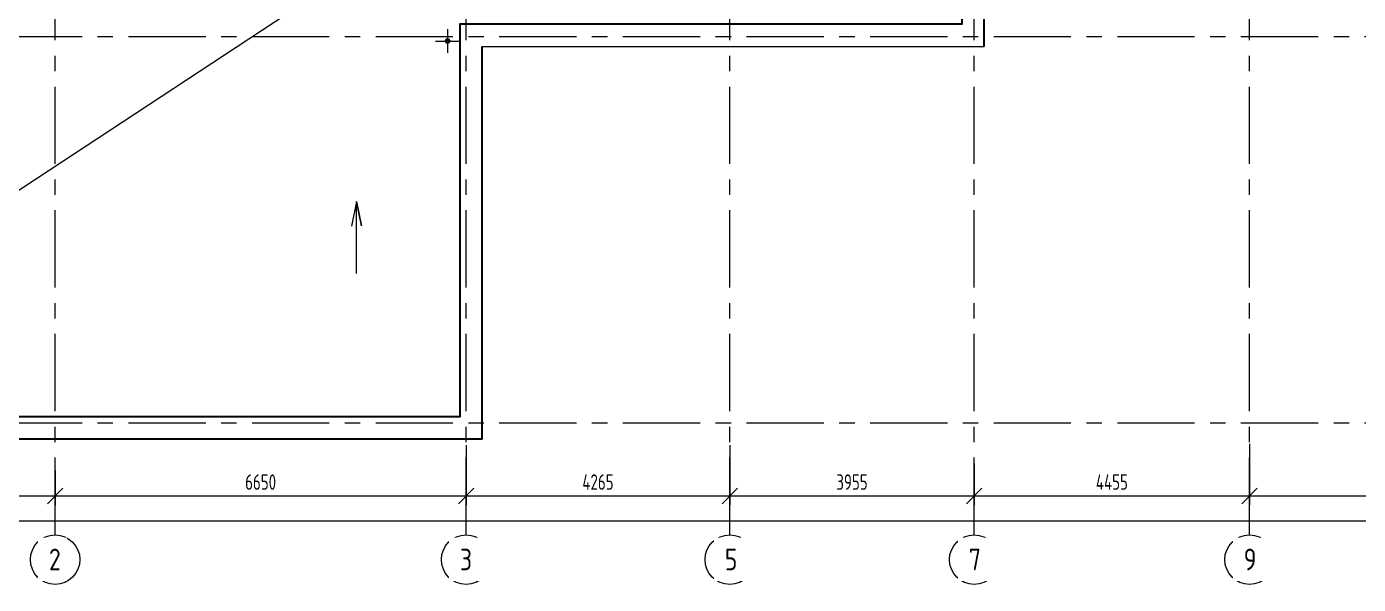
# Model space of a CAD drawing. Header units: millimetres. Extents: x -13407 to 8952771, y -2611 to 110860.
# Drawn here: x 5789 to 27336, y -2611 to 6410 of the extents above; entities that cross this region are included whole.
import ezdxf
from ezdxf import colors
from ezdxf.entities.mleader import LeaderData, LeaderLine
from ezdxf.math import Vec2, Vec3

# ---------------------------------------------------------------- set-up
doc = ezdxf.new("R2010")
doc.units = ezdxf.units.MM
doc.linetypes.add('CENTER', pattern=[2, 1.25, -0.25, 0.25, -0.25])
doc.layers.get('Defpoints').update_dxf_attribs({"color": 6})
for name, color, linetype, lineweight in [('_ВК-К1', 14, 'Continuous', 40), ('АР_Навесной фасад', 5, 'Continuous', 5), ('АР_Оси', 193, 'Continuous', 9), ('АР_Оси размеры', 164, 'Continuous', 9), ('АР_Отметки', 250, 'Continuous', 15), ('АР_тонкая линия', 250, 'Continuous', 0), ('Подвал', 250, 'Continuous', 30)]:
    doc.layers.add(name, color=color, linetype=linetype, lineweight=lineweight)
doc.styles.add('ISOCPEUR', font='isocpeur.ttf', dxfattribs={"width": 0.7})
doc.styles.add('ГОСТ 2.304', font='isocpeur.ttf', dxfattribs={"width": 0.7})
doc.dimstyles.new('СПДС', dxfattribs={"dimscale": 100, "dimtxt": 2.5, "dimasz": 2.5, "dimexe": 1.5, "dimexo": 0, "dimgap": 1, "dimtad": 1, "dimdec": 0, "dimrnd": 1, "dimtxsty": 'ГОСТ 2.304', "dimblk": 'OBLIQUE', "dimcen": 2.5, "dimdle": 1.5, "dimadec": 0, "dimazin": 2, "dimtfac": 0.75, "dimtdec": 0, "dimtmove": 1, "dimatfit": 3, "dimfxl": 1, "dimtolj": 1, "dimarcsym": 1})

# ---------------------------------------------------------------- blocks, each defined once
blk = doc.blocks.new('_Oblique')
at = {"color": 0, "linetype": 'ByBlock', "lineweight": -2}
blk.add_line((-0.5, -0.5), (0.5, 0.5), dxfattribs=at)
blk = doc.blocks.new('*D29')
at = {"layer": 'Defpoints', "color": 0, "lineweight": 30, "ltscale": 100, "transparency": 16777216}
for p in [(6555, -78232), (12805, -78232), (12805, -78642)]:
    blk.add_point(p, dxfattribs=at)
at = {"layer": 'АР_Оси размеры', "color": 0, "lineweight": -2, "ltscale": 100, "transparency": 16777216}
for p, q in [((6555, -78232), (6555, -78792)), ((12805, -78232), (12805, -78792)), ((6405, -78642), (12955, -78642))]:
    blk.add_line(p, q, dxfattribs=at)
at = {"layer": 'АР_Оси размеры', "color": 0, "lineweight": -2, "ltscale": 100, "transparency": 16777216, "xscale": 250, "yscale": 250, "zscale": 250, "rotation": 180}
blk.add_blockref('_Oblique', (6555, -78642), dxfattribs=at)
at = {"layer": 'АР_Оси размеры', "color": 0, "lineweight": -2, "ltscale": 100, "transparency": 16777216, "xscale": 250, "yscale": 250, "zscale": 250}
blk.add_blockref('_Oblique', (12805, -78642), dxfattribs=at)
at = {"layer": 'АР_Оси размеры', "color": 0, "ltscale": 100, "transparency": 16777216, "insert": (9680, -78417), "char_height": 250, "attachment_point": 5, "style": 'ГОСТ 2.304'}
blk.add_mtext('\\A1;6250', dxfattribs=at)
blk = doc.blocks.new('*D30')
at = {"layer": 'Defpoints', "color": 0, "lineweight": 30, "ltscale": 100, "transparency": 16777216}
for p in [(19455, -77818), (12805, -78232), (19455, -78642)]:
    blk.add_point(p, dxfattribs=at)
at = {"layer": 'АР_Оси размеры', "color": 0, "lineweight": -2, "ltscale": 100, "transparency": 16777216}
for p, q in [((19455, -77818), (19455, -78792)), ((12805, -78232), (12805, -78792)), ((12655, -78642), (19605, -78642))]:
    blk.add_line(p, q, dxfattribs=at)
at = {"layer": 'АР_Оси размеры', "color": 0, "lineweight": -2, "ltscale": 100, "transparency": 16777216, "xscale": 250, "yscale": 250, "zscale": 250, "rotation": 180}
blk.add_blockref('_Oblique', (12805, -78642), dxfattribs=at)
at = {"layer": 'АР_Оси размеры', "color": 0, "lineweight": -2, "ltscale": 100, "transparency": 16777216, "xscale": 250, "yscale": 250, "zscale": 250}
blk.add_blockref('_Oblique', (19455, -78642), dxfattribs=at)
at = {"layer": 'АР_Оси размеры', "color": 0, "ltscale": 100, "transparency": 16777216, "insert": (16130, -78417), "char_height": 250, "attachment_point": 5, "style": 'ГОСТ 2.304'}
blk.add_mtext('\\A1;6650', dxfattribs=at)
blk = doc.blocks.new('*D31')
at = {"layer": 'Defpoints', "color": 0, "lineweight": 30, "ltscale": 100, "transparency": 16777216}
for p in [(19455, -77818), (23720, -77818), (23720, -78642)]:
    blk.add_point(p, dxfattribs=at)
at = {"layer": 'АР_Оси размеры', "color": 0, "lineweight": -2, "ltscale": 100, "transparency": 16777216}
for p, q in [((19455, -77818), (19455, -78792)), ((23720, -77818), (23720, -78792)), ((19305, -78642), (23870, -78642))]:
    blk.add_line(p, q, dxfattribs=at)
at = {"layer": 'АР_Оси размеры', "color": 0, "lineweight": -2, "ltscale": 100, "transparency": 16777216, "xscale": 250, "yscale": 250, "zscale": 250, "rotation": 180}
blk.add_blockref('_Oblique', (19455, -78642), dxfattribs=at)
at = {"layer": 'АР_Оси размеры', "color": 0, "lineweight": -2, "ltscale": 100, "transparency": 16777216, "xscale": 250, "yscale": 250, "zscale": 250}
blk.add_blockref('_Oblique', (23720, -78642), dxfattribs=at)
at = {"layer": 'АР_Оси размеры', "color": 0, "ltscale": 100, "transparency": 16777216, "insert": (21588, -78417), "char_height": 250, "attachment_point": 5, "style": 'ГОСТ 2.304'}
blk.add_mtext('\\A1;4265', dxfattribs=at)
blk = doc.blocks.new('*D32')
at = {"layer": 'Defpoints', "color": 0, "lineweight": 30, "ltscale": 100, "transparency": 16777216}
for p in [(23720, -77818), (27675, -78119), (27675, -78642)]:
    blk.add_point(p, dxfattribs=at)
at = {"layer": 'АР_Оси размеры', "color": 0, "lineweight": -2, "ltscale": 100, "transparency": 16777216}
for p, q in [((23720, -77818), (23720, -78792)), ((27675, -78119), (27675, -78792)), ((23570, -78642), (27825, -78642))]:
    blk.add_line(p, q, dxfattribs=at)
at = {"layer": 'АР_Оси размеры', "color": 0, "lineweight": -2, "ltscale": 100, "transparency": 16777216, "xscale": 250, "yscale": 250, "zscale": 250, "rotation": 180}
blk.add_blockref('_Oblique', (23720, -78642), dxfattribs=at)
at = {"layer": 'АР_Оси размеры', "color": 0, "lineweight": -2, "ltscale": 100, "transparency": 16777216, "xscale": 250, "yscale": 250, "zscale": 250}
blk.add_blockref('_Oblique', (27675, -78642), dxfattribs=at)
at = {"layer": 'АР_Оси размеры', "color": 0, "ltscale": 100, "transparency": 16777216, "insert": (25698, -78417), "char_height": 250, "attachment_point": 5, "style": 'ГОСТ 2.304'}
blk.add_mtext('\\A1;3955', dxfattribs=at)
blk = doc.blocks.new('*D33')
at = {"layer": 'Defpoints', "color": 0, "lineweight": 30, "ltscale": 100, "transparency": 16777216}
for p in [(32130, -77800), (27675, -78119), (32130, -78642)]:
    blk.add_point(p, dxfattribs=at)
at = {"layer": 'АР_Оси размеры', "color": 0, "lineweight": -2, "ltscale": 100, "transparency": 16777216}
for p, q in [((32130, -77800), (32130, -78792)), ((27675, -78119), (27675, -78792)), ((27525, -78642), (32280, -78642))]:
    blk.add_line(p, q, dxfattribs=at)
at = {"layer": 'АР_Оси размеры', "color": 0, "lineweight": -2, "ltscale": 100, "transparency": 16777216, "xscale": 250, "yscale": 250, "zscale": 250, "rotation": 180}
blk.add_blockref('_Oblique', (27675, -78642), dxfattribs=at)
at = {"layer": 'АР_Оси размеры', "color": 0, "lineweight": -2, "ltscale": 100, "transparency": 16777216, "xscale": 250, "yscale": 250, "zscale": 250}
blk.add_blockref('_Oblique', (32130, -78642), dxfattribs=at)
at = {"layer": 'АР_Оси размеры', "color": 0, "ltscale": 100, "transparency": 16777216, "insert": (29903, -78417), "char_height": 250, "attachment_point": 5, "style": 'ГОСТ 2.304'}
blk.add_mtext('\\A1;4455', dxfattribs=at)
blk = doc.blocks.new('*D34')
at = {"layer": 'Defpoints', "color": 0, "lineweight": 30, "ltscale": 100, "transparency": 16777216}
for p in [(32130, -77800), (40700, -77800), (40700, -78642)]:
    blk.add_point(p, dxfattribs=at)
at = {"layer": 'АР_Оси размеры', "color": 0, "lineweight": -2, "ltscale": 100, "transparency": 16777216}
for p, q in [((32130, -77800), (32130, -78792)), ((40700, -77800), (40700, -78792)), ((31980, -78642), (40850, -78642))]:
    blk.add_line(p, q, dxfattribs=at)
at = {"layer": 'АР_Оси размеры', "color": 0, "lineweight": -2, "ltscale": 100, "transparency": 16777216, "xscale": 250, "yscale": 250, "zscale": 250, "rotation": 180}
blk.add_blockref('_Oblique', (32130, -78642), dxfattribs=at)
at = {"layer": 'АР_Оси размеры', "color": 0, "lineweight": -2, "ltscale": 100, "transparency": 16777216, "xscale": 250, "yscale": 250, "zscale": 250}
blk.add_blockref('_Oblique', (40700, -78642), dxfattribs=at)
at = {"layer": 'АР_Оси размеры', "color": 0, "ltscale": 100, "transparency": 16777216, "insert": (36415, -78417), "char_height": 250, "attachment_point": 5, "style": 'ГОСТ 2.304'}
blk.add_mtext('\\A1;8570', dxfattribs=at)
blk = doc.blocks.new('*D57')
at = {"layer": 'Defpoints', "color": 0, "lineweight": 30, "ltscale": 100, "transparency": 16777216}
for p in [(6555, -78792), (74970, -78792), (74970, -79044)]:
    blk.add_point(p, dxfattribs=at)
at = {"layer": 'АР_Оси размеры', "color": 0, "lineweight": -2, "ltscale": 100, "transparency": 16777216}
for p, q in [((6555, -78792), (6555, -79194)), ((74970, -78792), (74970, -79194)), ((6405, -79044), (75120, -79044))]:
    blk.add_line(p, q, dxfattribs=at)
at = {"layer": 'АР_Оси размеры', "color": 0, "lineweight": -2, "ltscale": 100, "transparency": 16777216, "xscale": 250, "yscale": 250, "zscale": 250, "rotation": 180}
blk.add_blockref('_Oblique', (6555, -79044), dxfattribs=at)
at = {"layer": 'АР_Оси размеры', "color": 0, "lineweight": -2, "ltscale": 100, "transparency": 16777216, "xscale": 250, "yscale": 250, "zscale": 250}
blk.add_blockref('_Oblique', (74970, -79044), dxfattribs=at)
at = {"layer": 'АР_Оси размеры', "color": 0, "ltscale": 100, "transparency": 16777216, "insert": (40124, -78819), "char_height": 250, "attachment_point": 5, "style": 'ГОСТ 2.304'}
blk.add_mtext('\\A1;68415', dxfattribs=at)
blk = doc.blocks.new('_DotSmall')
at = {"color": 0, "linetype": 'ByBlock', "const_width": 0.5}
blk.add_lwpolyline([(-0.0625, 0, 1), (0.0625, 0, 1)], format="xyb", close=True, dxfattribs=at)
blk = doc.blocks.new('A$C6f2de472')
at = {"layer": 'АР_тонкая линия', "ltscale": 100}
for p, q in [((55, -69), (55, -734)), ((55, -734), (10, -510)), ((10, -510), (55, -734)), ((55, -734), (104, -506))]:
    blk.add_line(p, q, dxfattribs=at)
blk = doc.blocks.new('A$C6552fe61')
at = {"layer": '_ВК-К1', "color": 18, "lineweight": 9, "ltscale": 100, "true_color": 0x000000}
for p, q in [((-195, 0), (195, 0)), ((0, 192), (0, -192))]:
    blk.add_line(p, q, dxfattribs=at)
blk = doc.blocks.new('A$C2a493afe')
at = {"layer": 'АР_Оси размеры', "ltscale": 100}
for base, p1, p2, picture, middle in [((19455.1, -78642.2), (12805.1, -78232.3), (19455.1, -77818.4), '*D30', (16130.1, -78417.2)), ((23720.1, -78642.2), (19455.1, -77818.4), (23720.1, -77818.4), '*D31', (21587.6, -78417.2)), ((27675.1, -78642.2), (23720.1, -77818.4), (27675.1, -78119.2), '*D32', (25697.6, -78417.2)), ((32130.1, -78642.2), (27675.1, -78119.2), (32130.1, -77800.4), '*D33', (29902.6, -78417.2)), ((40700.1, -78642.2), (32130.1, -77800.4), (40700.1, -77800.4), '*D34', (36415.1, -78417.2)), ((12805.1, -78642.2), (6555.1, -78232.3), (12805.1, -78232.3), '*D29', (9680.1, -78417.2))]:
    dim = blk.add_linear_dim(base=base, p1=p1, p2=p2, dimstyle='СПДС', dxfattribs=at)
    dim.commit()
    dim.dimension.update_dxf_attribs({"geometry": picture, "text_midpoint": middle})
dim = blk.add_linear_dim(base=(74970.1, -79044.3), p1=(6555.1, -78792.2), p2=(74970.1, -78792.2), dimstyle='СПДС', dxfattribs=at)
dim.commit()
dim.dimension.update_dxf_attribs({"geometry": '*D57', "text_midpoint": (40124.1, -79044.3), "dimtype": 128})

msp = doc.modelspace()

# ---------------------------------------------------------------- linework, layer by layer
at = {"layer": '_ВК-К1', "color": 18, "lineweight": 9, "ltscale": 100, "true_color": 0x000000}
for p, q in [((12600.75, 6290.08), (12600.75, 6065.11)), ((12498.79, 6177.59), (12702.71, 6177.59))]:
    msp.add_line(p, q, dxfattribs=at)
at = {"layer": '_ВК-К1', "color": 18, "lineweight": 40, "ltscale": 100, "true_color": 0x000000}
msp.add_circle((12600.75, 6177.59), 30, dxfattribs=at)
at = {"layer": 'АР_Навесной фасад', "color": 18, "lineweight": 30, "ltscale": 100, "true_color": 0x000000}
for points in [[(51825.01, 31605), (16705.01, 31605), (16705.01, 27640), (6090.01, 27640), (6090.01, 9770), (-260.38, 9770), (-259.99, -260), (13160.25, -260), (13160.01, 6090)], [(30090.72, 11640), (20920.01, 11640), (20920.01, 6450), (12799.99, 6450), (12800.24, 100), (100, 100)], [(21280.01, 6090), (21280.01, 11280), (29528.54, 11280)]]:
    msp.add_lwpolyline(points, dxfattribs=at)
at = {"layer": 'АР_Оси', "linetype": 'CENTER', "ltscale": 1000}
for p, q in [((17165, -1811.27), (17165, 33307.55)), ((21120, -1811.27), (21120, 33307.55)), ((25575, -1811.27), (25575, 33307.55)), ((6250, -1811.27), (6250, 32884.01)), ((12900, -1811.27), (12900, 28382.61)), ((-12563.76, 6250), (71033.41, 6250)), ((-12563.76, 0), (71033.41, 0))]:
    msp.add_line(p, q, dxfattribs=at)
at = {"layer": 'АР_Оси', "ltscale": 0.5}
for centre in [(6250, -2211.27), (12900, -2211.27), (17165, -2211.27), (21120, -2211.27), (25575, -2211.27)]:
    msp.add_circle(centre, 400, dxfattribs=at)
at = {"layer": 'АР_тонкая линия', "color": 18, "ltscale": 100, "true_color": 0x000000}
msp.add_line((13160.01, 6090), (21280.01, 6090), dxfattribs=at)
at = {"layer": 'Подвал', "lineweight": 13, "ltscale": 500}
msp.add_line((13075, 8640), (100, 100), dxfattribs=at)

# ---------------------------------------------------------------- block references
at = {"layer": 'АР_тонкая линия', "ltscale": 100}
msp.add_blockref('A$C2a493afe', (-6555.06, 77460.1), dxfattribs=at)
at = {"layer": 'АР_тонкая линия', "ltscale": 100, "xscale": 1.754367527776944, "yscale": 1.754367527776944, "zscale": 1.754367527776944, "rotation": 180}
msp.add_blockref('A$C6f2de472', (11225.3, 2293.39), dxfattribs=at)
at = {"layer": 'Подвал', "lineweight": 13, "ltscale": 500}
msp.add_blockref('A$C6552fe61', (12600.75, 6177.59), dxfattribs=at)

# ---------------------------------------------------------------- leaders
at = {"layer": 'АР_Отметки'}
ml = msp.add_multileader_mtext('Standard', dxfattribs=at)
ml.set_content('+19,400', color=256, style='ISOCPEUR')
ml.set_leader_properties(color=256, linetype='Continuous', lineweight=-1)
ml.set_arrow_properties(name='DOTSMALL')
ml.build(insert=Vec2(0, 0))
ml.multileader.update_dxf_attribs({"has_text_frame": 1, "text_left_attachment_type": 4, "text_right_attachment_type": 4, "dogleg_length": 100, "arrow_head_size": 180})
ctx = ml.context
ctx.base_point, ctx.char_height, ctx.arrow_head_size, ctx.landing_gap_size, ctx.plane_origin = Vec3(13718.53, 21373.47), 250, 180, 50, Vec3(13721.51, 19186.11)
ctx.left_attachment, ctx.right_attachment = 4, 4
notes = []
notes.append((ctx, [(0, (0, 0, 0), (0, 0), (1, 0), 1, [])]))
ctx.mtext.insert, ctx.mtext.width, ctx.mtext.defined_height, ctx.mtext.line_spacing_style, ctx.mtext.flow_direction = Vec3(13768.53, 21706.8), 696.0353, 776.46, 2, 5
ml = msp.add_multileader_mtext('Standard', dxfattribs=at)
ml.set_content('+19,400', color=256, style='ISOCPEUR')
ml.set_leader_properties(color=256, linetype='Continuous', lineweight=-1)
ml.set_arrow_properties(name='DOTSMALL')
ml.build(insert=Vec2(0, 0))
ml.multileader.update_dxf_attribs({"has_text_frame": 1, "text_left_attachment_type": 4, "text_right_attachment_type": 4, "dogleg_length": 100, "arrow_head_size": 180})
ctx = ml.context
ctx.base_point, ctx.char_height, ctx.arrow_head_size, ctx.landing_gap_size, ctx.plane_origin = Vec3(53961.99, 20988.29), 250, 180, 50, Vec3(53880.6, 19277.6)
ctx.left_attachment, ctx.right_attachment = 4, 4
notes.append((ctx, [(0, (0, 0, 0), (0, 0), (1, 0), 1, [])]))
ctx.mtext.insert, ctx.mtext.width, ctx.mtext.defined_height, ctx.mtext.line_spacing_style, ctx.mtext.flow_direction = Vec3(54011.99, 21321.63), 696.0353, 776.46, 2, 5
for ctx, leaders in notes:
    for number, flags, end, landing, length, lines in leaders:
        leader = LeaderData()
        leader.index, (leader.has_last_leader_line, leader.has_dogleg_vector, leader.attachment_direction) = number, flags
        leader.last_leader_point, leader.dogleg_vector, leader.dogleg_length = Vec3(end), Vec3(landing), length
        for number, points, colour, breaks in lines:
            line = LeaderLine()
            line.index, line.vertices, line.color, line.breaks = number, Vec3.list(points), colors.encode_raw_color(colour), breaks
            leader.lines.append(line)
        ctx.leaders.append(leader)

# ---------------------------------------------------------------- next in the draw order: texts
at = {"layer": 'АР_Оси', "insert": (6150.18, -2033.49), "char_height": 350, "width": 114.6288, "attachment_point": 1, "line_spacing_factor": 1.149209, "style": 'ГОСТ 2.304', "bg_fill": 2}
msp.add_mtext('{\\W0.8;2}', dxfattribs=at)
at = {"layer": 'АР_Оси', "char_height": 350, "attachment_point": 1, "line_spacing_factor": 1.149209, "style": 'ГОСТ 2.304', "bg_fill": 2}
for s, insert in [('{\\W0.8;3}', (12800.18, -2033.49)), ('{\\W0.8;5}', (17084.6, -2033.49)), ('{\\W0.8;7}', (21033.33, -2033.49)), ('{\\W0.8;9}', (25480.33, -2033.49))]:
    msp.add_mtext(s, dxfattribs=dict(at, insert=insert))

doc.saveas('drawing.dxf')
